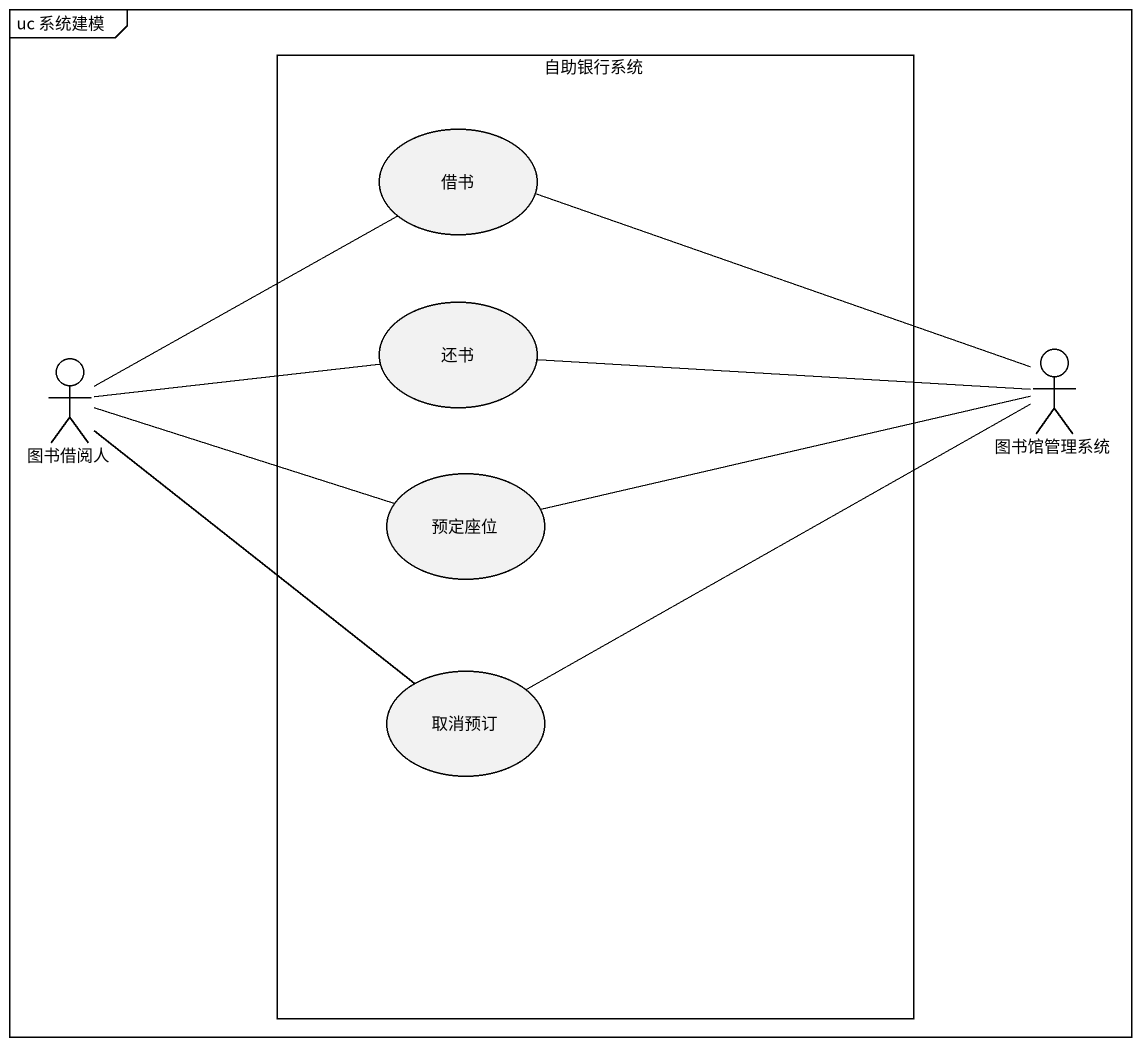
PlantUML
@startuml
mainframe uc 系统建模
rectangle 自助银行系统 {
  usecase 借书
  usecase 还书
  usecase 预定座位
  usecase 取消预订
}
actor 图书馆管理系统
actor 图书借阅人
借书 -right- 图书馆管理系统
还书 -right- 图书馆管理系统
图书借阅人 -up- 借书
图书借阅人 -right- 还书
图书借阅人 -right- 预定座位
图书借阅人 -- 取消预订
预定座位 -right- 图书馆管理系统
取消预订 -right- 图书馆管理系统
@enduml
